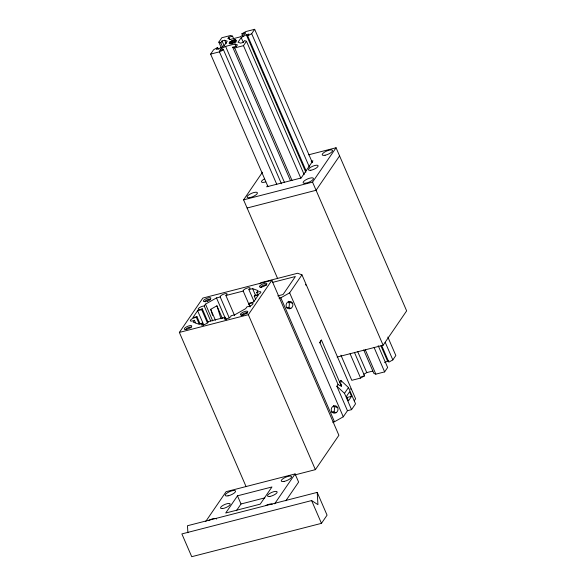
<?xml version="1.0" encoding="UTF-8"?>
<svg xmlns="http://www.w3.org/2000/svg" width="586" height="586" viewBox="0 0 586 586"><rect width="100%" height="100%" fill="white"/><g stroke="black" fill="none" stroke-linecap="round" stroke-linejoin="round"><path stroke-width="0.88" d="M286.202 307.731L288.715 307.569L289.081 306.866L289.381 303.936L288.466 301.233M331.361 412.09L333.874 411.929L334.24 411.218L334.54 408.296L333.632 405.585M267.97 186.604L210.63 54.11L213.634 49.722L217.596 47.488L218.322 49.165M221.369 48.001L218.827 42.126L221.823 37.746L230.628 35.482L232.576 36.193L233.668 38.713M217.596 47.488L216.307 49.378L218.996 48.682L224.072 45.825L227.251 41.174L224.76 40.266L222.065 40.954L220.775 42.844L222.592 47.034M290.422 180.554L232.723 47.217L236.51 46.243L237.425 44.902L234.935 43.987L225.603 46.382L220.526 49.246L219.611 50.586L223.398 49.612L281.463 183.792M232.576 36.193L228.789 37.167L227.873 38.508L230.371 39.423L239.696 37.021L244.772 34.164L245.688 32.823L241.901 33.798L242.992 36.31M229.375 42.368L229.17 43.43C231.704 43.957 234.832 42.544 236.283 40.419L235.491 39.775L234.041 39.936L230.554 41.408L229.375 42.368L230.1 44.045M306.134 170.936L247.702 35.922L248.999 34.032L246.303 34.721L241.227 37.585L238.048 42.229L240.546 43.144L243.234 42.456L244.523 40.566L246.472 41.276L304.178 174.613M232.723 47.217L234.671 47.927L243.476 45.664L246.472 41.276M247.702 35.922L251.672 33.688L254.668 29.3L312.367 162.637M277.552 278.365L243.578 199.855L262.484 172.211M267.721 185.337L266.696 186.831L301.182 177.968L312.939 160.784L311.166 161.238M246.054 486.541L179.36 332.423L202.873 298.062L271.838 280.328L338.891 435.281L315.385 469.65L295.051 474.88M234.62 315.642L225.903 295.512A3.743 1.179 -23.4 0 0 224.738 293.784A3.743 1.179 -23.4 0 0 220.219 296.97L216.49 297.93L205.481 304.134L204.214 305.987A3.743 1.179 -23.4 0 0 198.317 308.675A3.743 1.179 -23.4 0 0 202.273 308.822L201.701 309.657L197.599 310.712L192.845 317.663L196.947 316.608L200.178 324.073M196.947 316.608L196.376 317.444A3.743 1.179 -23.4 0 0 190.479 320.124A3.743 1.179 -23.4 0 0 194.435 320.278L193.168 322.132L198.581 324.117L202.302 323.157A3.743 1.179 -23.4 0 0 203.474 324.878A3.743 1.179 -23.4 0 0 207.993 321.692L225.295 317.246A3.743 1.179 -23.4 0 0 226.46 318.967A3.743 1.179 -23.4 0 0 230.987 315.781L234.708 314.829L245.717 308.624L246.984 306.771A3.743 1.179 -23.4 0 0 252.881 304.083A3.743 1.179 -23.4 0 0 248.925 303.936L250.017 306.449M243.578 199.855L312.55 182.121L336.056 147.76L406.64 310.866L383.127 345.235L337.148 357.05M339.587 155.913L316.074 190.282L247.109 208.008M248.925 303.936L249.497 303.101L253.599 302.046L258.36 295.088L254.251 296.142L255.686 299.461M254.251 296.142L254.822 295.315A3.743 1.179 -23.4 0 0 260.719 292.626A3.743 1.179 -23.4 0 0 256.763 292.48L257.855 294.992M256.763 292.48L258.03 290.619L252.617 288.642L248.896 289.601A3.743 1.179 -23.4 0 0 247.732 287.88A3.743 1.179 -23.4 0 0 243.205 291.066L225.903 295.512M179.36 332.423L248.332 314.697L271.838 280.328M279.068 298.252L280.833 297.798L289.638 292.839L301.951 274.834L297.622 273.252L261.495 282.54L259.29 283.778M341.462 386.357L321.443 340.078L319.839 342.414L338.056 384.497L340.495 385.932L341.601 385.888L341.396 384.621L339.653 382.16L340.84 380.424L348.472 387.529L355.534 403.835L351.556 409.643L347.454 410.705L343.279 416.8L334.474 421.759L332.709 422.213M205.671 521.555L226.108 491.676L295.08 473.942L298.611 482.095L285.836 500.774M237.477 495.829L225.72 513.014L260.206 504.15L271.963 486.966L237.477 495.829L241.007 503.989L236.407 510.714M347.454 410.705L336.862 386.233L338.056 384.497M351.556 409.643L344.502 393.338L348.472 387.529M274.636 503.828L295.08 473.942M351.556 396.334L348.472 400.839L346.502 396.268L349.578 391.77L351.556 396.334L346.626 397.601M354.208 400.831L355.599 398.795L301.951 274.834M363.73 349.952L373.89 373.429L375.838 374.146L384.643 371.883L387.639 367.495L378.204 345.689M381.618 345.366L388.87 362.133L392.832 359.899L395.836 355.519L387.851 337.067M317.202 492.387L317.949 504.671L311.606 500.569L181.872 533.919L191.732 556.7L321.465 523.349L327.061 515.167L317.202 492.387L187.469 525.737L187.901 532.755M321.443 340.078L321.128 340.371A4.476 1.231 -73.7 0 0 319.824 342.92M241.901 33.798L245.871 31.563L254.668 29.3M210.63 54.11L219.435 51.846L223.398 49.612M212.608 315.393L210.696 309.313L216.923 305.804L222.372 318.381M363.869 374.234L366.77 372.601L372.711 371.077M384.57 362.573L388.818 360.595M340.913 355.167L351.798 380.321L360.602 378.065L364.565 375.831L354.405 352.347M308.646 154.807L336.056 147.76M272.475 282.415L295.381 276.526L283.067 294.524L277.786 295.886M361.533 376.608L364.565 375.831M241.007 503.989L264.879 497.851M218.827 42.126L220.775 42.844M288.891 301.995L292.582 303.35M288.715 307.569L290.883 308.368A3.743 3.369 -69.9 0 0 291.462 301.951A3.743 3.369 -69.9 0 0 286.071 304.991A3.743 3.369 -69.9 0 0 290.883 308.368M334.049 406.354L337.741 407.702M333.874 411.929L336.042 412.72A3.743 3.369 -69.9 0 0 336.62 406.31A3.743 3.369 -69.9 0 0 331.229 409.35A3.743 3.369 -69.9 0 0 336.042 412.72M336.862 386.233L344.502 393.338M251.672 33.688L309.371 167.025M385.214 342.29L392.832 359.899M312.55 182.121L383.127 345.235M246.303 34.721L305.819 172.255M380.937 345.843L387.471 360.939M241.227 37.585L243.402 42.617M243.476 45.664L300.816 178.166M374.117 347.564L384.643 371.883M235.491 39.775L236.217 41.452M234.832 39.797L235.924 42.309M234.041 39.936L235.133 42.448M234.935 43.987L236.019 46.499M233.162 40.185L234.246 42.697M232.246 40.529L233.338 43.042M234.671 47.927L292.011 180.429M365.312 349.827L375.838 374.146M231.36 40.947L232.444 43.459M228.789 37.167L229.88 39.68M230.554 41.408L231.638 43.928M229.88 41.899L230.606 43.576M224.76 40.266L226.211 43.62M225.603 46.382L284.393 182.239M357.702 351.637L366.77 372.601M222.065 40.954L224.24 45.986M220.526 49.246L221.252 50.923M219.435 51.846L276.768 184.341M350.076 353.739L360.602 378.065M340.84 380.424L341.543 382.057M289.638 292.839L343.279 416.8M280.833 297.798L334.474 421.759M252.617 288.642L255.525 295.351M248.896 289.601L253.98 301.343M243.205 291.066L250.105 306.998M248.332 314.697L315.385 469.65M311.606 500.569L321.465 523.349M220.219 296.97L229.294 317.942M225.295 317.246L226.386 319.766M216.49 297.93L225.566 318.901M210.696 309.313L215.414 320.212M205.481 304.134L212.74 320.908M204.214 305.987L210.748 321.084M202.273 308.822L208.081 322.241M201.701 309.657L207.444 322.923M197.599 310.712L203.701 324.812M202.302 323.157L203.393 325.67M196.376 317.444L199.284 324.153M194.435 320.278L195.526 322.798M216.923 305.804L221.017 318.828M265.744 181.843A5.245 1.655 -23.4 0 1 261.524 181.931A5.245 1.655 -23.4 0 1 264.433 178.928M261.261 287.506A2.813 0.886 -23.4 0 1 263.429 285.301A2.813 0.886 -23.4 0 1 266.059 285.558M210.015 299.966A2.813 0.886 -23.4 0 1 209.715 300.303M208.059 301.343A2.813 0.886 -23.4 0 1 207.378 301.622M205.217 301.915A2.813 0.886 -23.4 0 1 207.048 299.856A2.813 0.886 -23.4 0 1 210.154 299.673M246.955 313.481A2.813 0.886 -23.4 0 1 246.655 313.818M243.044 315.466A2.813 0.886 -23.4 0 1 243.344 313.693A2.813 0.886 -23.4 0 1 247.087 313.188M185.901 329.684A2.813 0.886 -23.4 0 1 188.626 327.501A2.813 0.886 -23.4 0 1 190.919 327.889M350.714 388.745A3.743 1.121 60.6 0 1 351.029 389.573M305.555 284.386A3.743 1.121 60.6 0 1 305.87 285.214M347.249 398.531A2.996 0.945 -23.4 0 1 347.388 399.264M265.626 505.579A5.618 1.773 -23.4 0 1 272.234 504.246M208.404 520.661A5.618 1.773 -23.4 0 1 216.468 519.05M305.995 183.162A5.618 1.773 -23.4 0 0 313.481 178.452A5.618 1.773 -23.4 0 0 305.387 180.085A5.618 1.773 -23.4 0 0 305.995 183.162M310.822 170.255A5.245 1.655 -23.4 0 0 318.154 165.933A5.245 1.655 -23.4 0 0 310.917 167.12A5.245 1.655 -23.4 0 0 310.822 170.255M325.091 155.239A5.618 1.773 -23.4 0 0 332.577 150.529A5.618 1.773 -23.4 0 0 324.483 152.162A5.618 1.773 -23.4 0 0 325.091 155.239M249.922 197.57A5.618 1.773 -23.4 0 0 257.444 192.867A5.618 1.773 -23.4 0 0 249.372 194.471A5.618 1.773 -23.4 0 0 249.922 197.57M241.981 315.078A4.043 1.275 -23.4 0 0 247.805 311.796A4.043 1.275 -23.4 0 0 242.414 312.528A4.043 1.275 -23.4 0 0 241.981 315.078M205.049 301.563A4.043 1.275 -23.4 0 0 210.872 298.281A4.043 1.275 -23.4 0 0 205.481 299.014A4.043 1.275 -23.4 0 0 205.049 301.563M185.945 329.486A4.043 1.275 -23.4 0 0 191.769 326.204A4.043 1.275 -23.4 0 0 186.377 326.937A4.043 1.275 -23.4 0 0 185.945 329.486M261.085 287.155A4.043 1.275 -23.4 0 0 266.908 283.873A4.043 1.275 -23.4 0 0 261.517 284.606A4.043 1.275 -23.4 0 0 261.085 287.155M228.049 495.837A5.618 1.773 -23.4 0 0 235.572 491.127A5.618 1.773 -23.4 0 0 227.5 492.738A5.618 1.773 -23.4 0 0 228.049 495.837M222.438 508.575A5.245 1.655 -23.4 0 0 230.181 504.4A5.245 1.655 -23.4 0 0 223.464 505.11A5.245 1.655 -23.4 0 0 222.438 508.575M269.853 496.437A5.245 1.655 -23.4 0 0 277.185 492.115A5.245 1.655 -23.4 0 0 269.941 493.309A5.245 1.655 -23.4 0 0 269.853 496.437M284.122 481.421A5.618 1.773 -23.4 0 0 291.608 476.711A5.618 1.773 -23.4 0 0 283.514 478.344A5.618 1.773 -23.4 0 0 284.122 481.421"/></g></svg>
